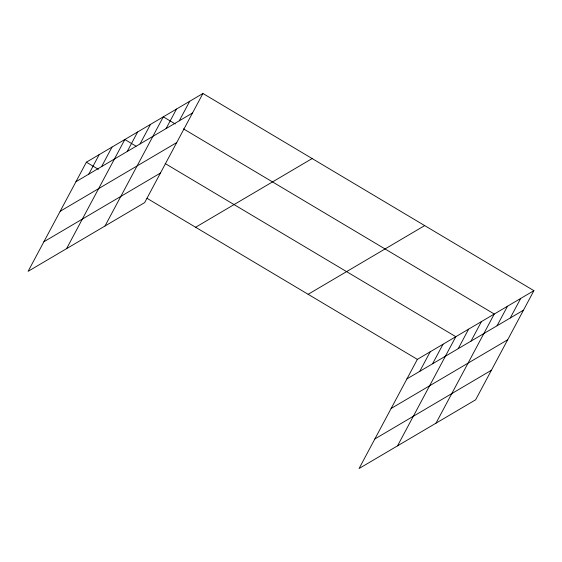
<?xml version="1.0" encoding="UTF-8"?>
<svg xmlns="http://www.w3.org/2000/svg" width="562" height="562" viewBox="0 0 562 562"><rect width="100%" height="100%" fill="white"/><g stroke="black" fill="none" stroke-linecap="round" stroke-linejoin="round"><path stroke-width="0.84" d="M202.924 93.482L86.379 162.186L28.1 271.334L144.645 202.629L202.924 93.482L533.9 290.666L475.621 399.814L359.076 468.518L417.355 359.371L533.9 290.666M88.768 174.164L99.2 154.627M101.589 166.605L112.021 147.068M66.562 248.664L124.841 139.509L136.06 146.197M127.23 151.487L137.662 131.958M140.05 143.928L150.483 124.399M105.024 225.987L163.303 116.84L175.267 123.97M166.078 128.586L176.51 109.056M179.285 120.795L189.717 101.265M419.744 371.349L430.176 351.812M432.564 363.79L442.997 344.26M397.531 445.849L455.817 336.701L165.235 163.577M458.206 348.672L468.631 329.142M471.026 341.113L481.451 321.583M435.993 423.172L494.272 314.025L183.5 128.874M497.054 325.77L507.486 306.241M510.261 317.987L520.693 298.45M75.947 181.716L192.499 113.011M60.162 211.291L176.707 142.586M43.892 241.758L160.437 173.054M195.604 227.259L312.149 158.547M308.131 294.298L424.675 225.594M406.923 378.907L523.468 310.196M391.131 408.476L507.683 339.771M374.868 438.95L491.413 370.239M86.379 162.186L98.35 169.317M146.977 198.288L417.355 359.371"/></g></svg>
